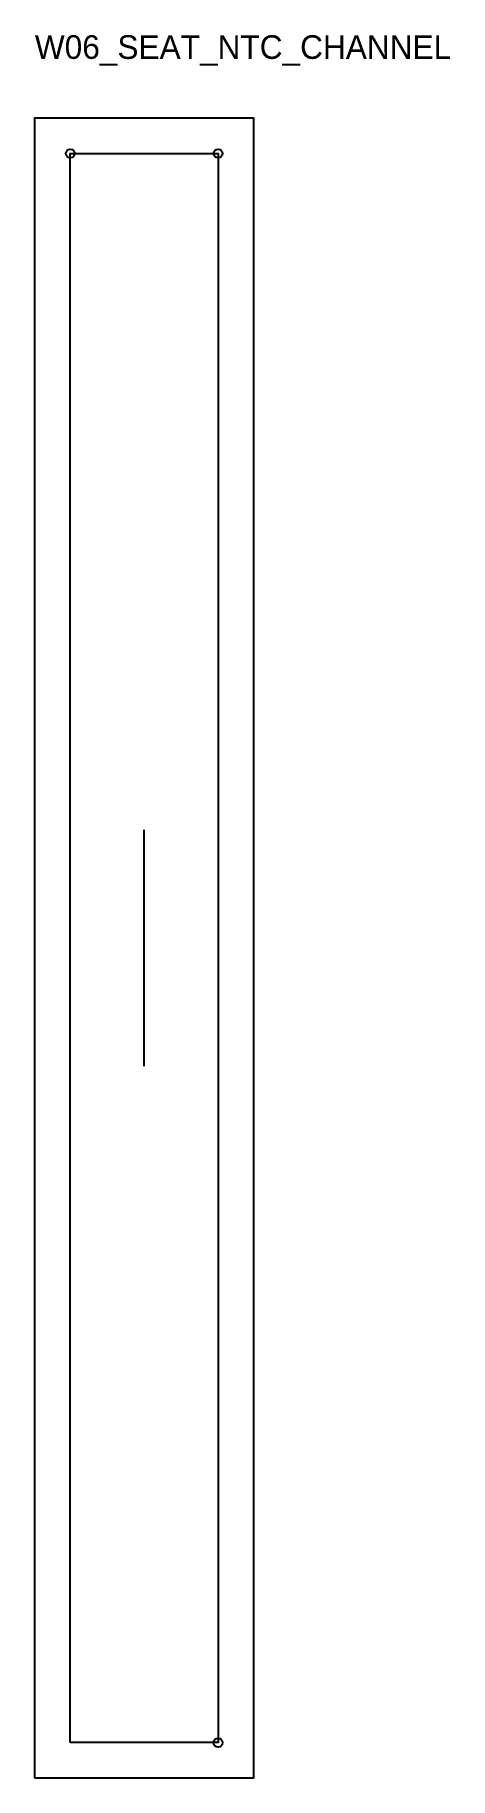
# Model space of a CAD drawing. Header units: millimetres. Extents: x -12 to 129, y -12 to 578.
import ezdxf

# ---------------------------------------------------------------- set-up
doc = ezdxf.new("R2010")
doc.units = ezdxf.units.MM
for name, color, linetype in [('CUT', 1, 'Continuous'), ('GRAIN', 3, 'Continuous'), ('ID', 7, 'Continuous'), ('NOTCH', 2, 'Continuous'), ('SEAM', 5, 'Continuous')]:
    doc.layers.add(name, color=color, linetype=linetype)

msp = doc.modelspace()

# ---------------------------------------------------------------- linework, layer by layer
at = {"layer": 'CUT'}
msp.add_lwpolyline([(-12, -12), (-12, 549.6), (62, 549.6), (62, -12), (-12, -12)], close=True, dxfattribs=at)
at = {"layer": 'GRAIN'}
msp.add_line((25, 228.8), (25, 308.8), dxfattribs=at)
at = {"layer": 'NOTCH'}
for centre in [(0, 537.6), (50, 537.6), (50, 537.6), (50, 0)]:
    msp.add_circle(centre, 1.5, dxfattribs=at)
at = {"layer": 'SEAM'}
msp.add_lwpolyline([(0, 0), (0, 537.6), (50, 537.6), (50, 0)], close=True, dxfattribs=at)

# ---------------------------------------------------------------- texts
at = {"layer": 'ID'}
msp.add_text('W06_SEAT_NTC_CHANNEL', height=8, dxfattribs=at).set_placement((-12, 569.6))

doc.saveas('drawing.dxf')
